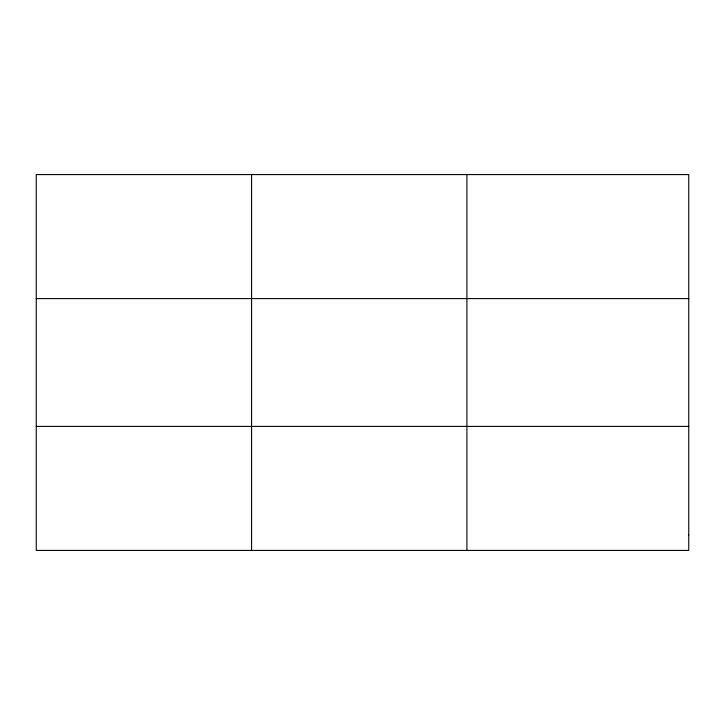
<?xml version="1.0" encoding="UTF-8"?>
<svg xmlns="http://www.w3.org/2000/svg" width="725" height="725" viewBox="0 0 725 725"><rect width="100%" height="100%" fill="white"/><g stroke="black" fill="none" stroke-linecap="round" stroke-linejoin="round"><path stroke-width="1.09" d="M251.575 550.42L251.575 174.58M466.9 550.42L466.9 174.58M36.25 298.609L688.75 298.609M36.25 426.391L688.75 426.391M688.75 534.914L688.75 550.42L36.25 550.42L36.25 174.58L688.75 174.58L688.75 534.914"/></g></svg>
